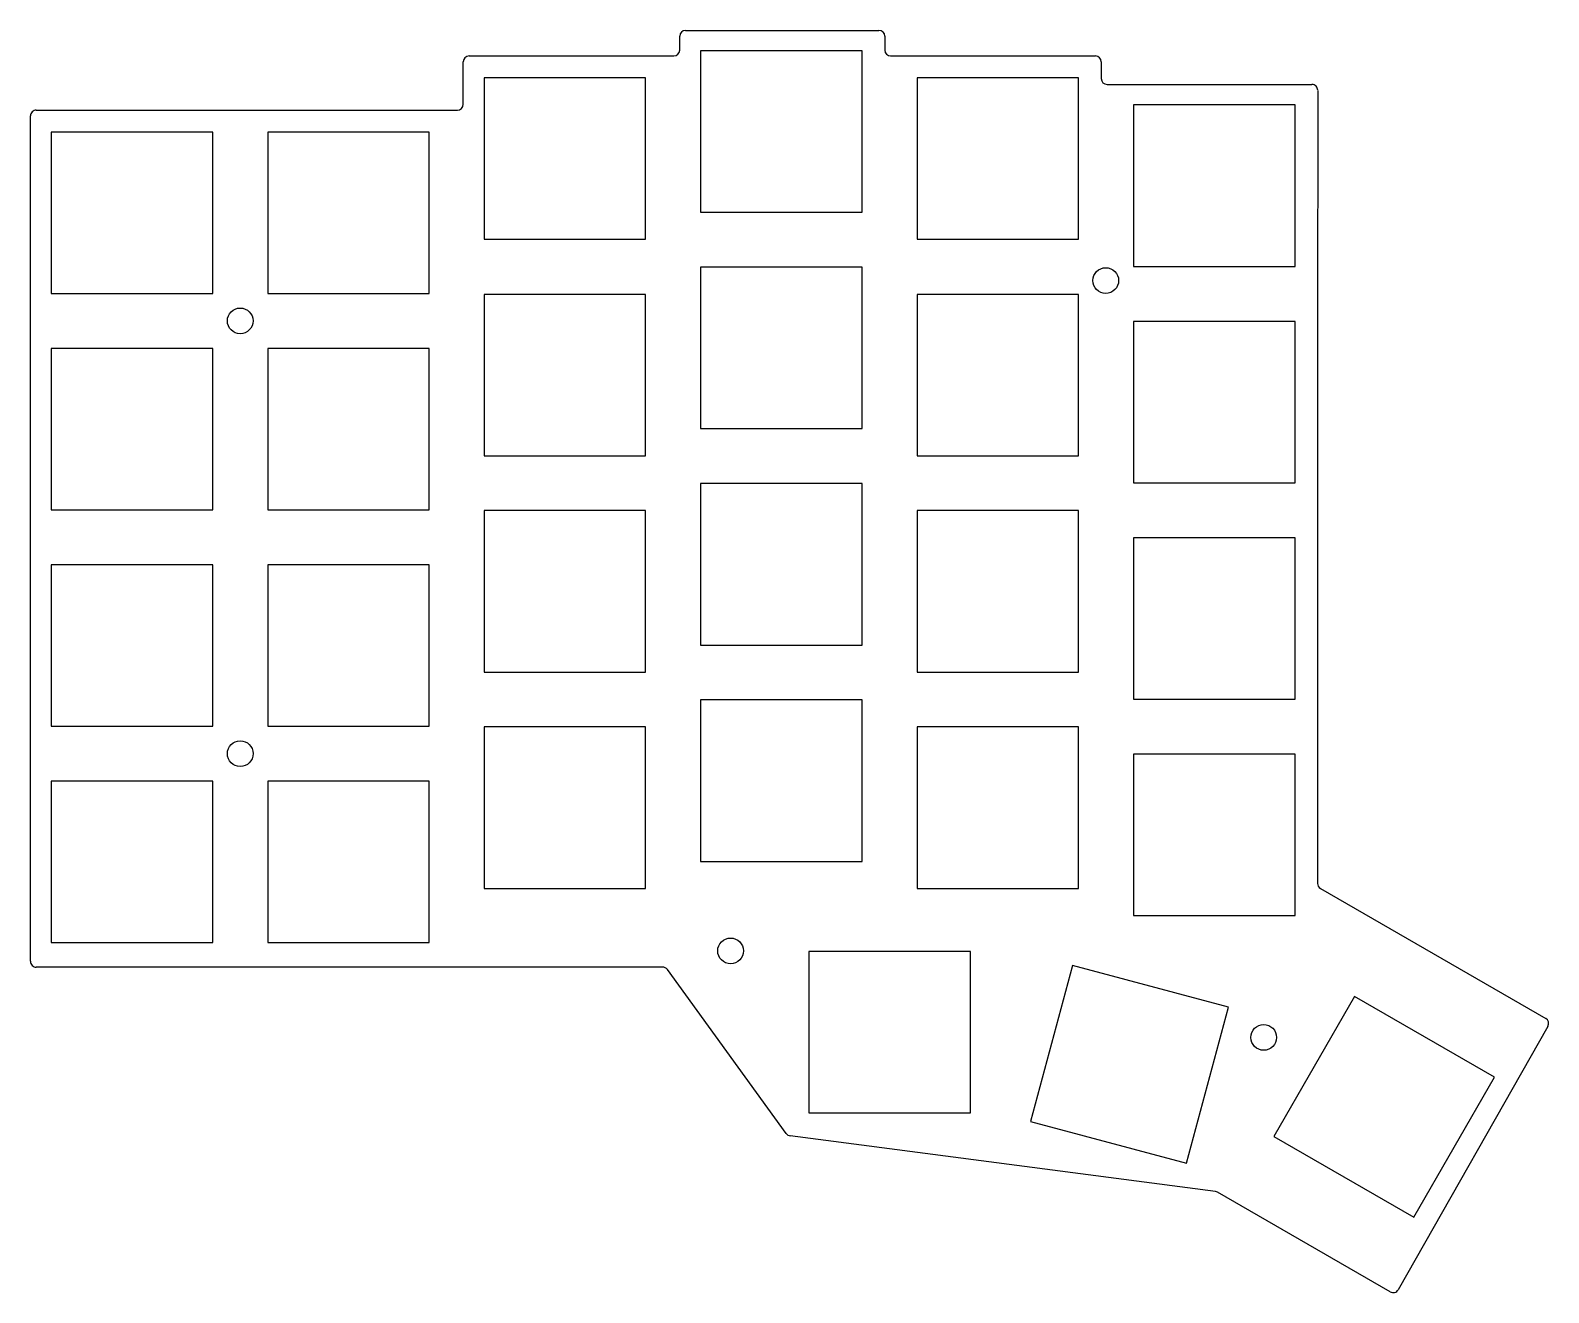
# Model space of a CAD drawing. Header units: millimetres. Extents: x 91 to 221, y -137 to -29.
import ezdxf

# ---------------------------------------------------------------- set-up
doc = ezdxf.new("R2010")
doc.units = ezdxf.units.MM

msp = doc.modelspace()

# ---------------------------------------------------------------- linework, layer by layer
for p, q in [((146.81, -30.6), (146.81, -29.41)), ((147.31, -28.91), (163.84, -28.91)), ((164.34, -29.41), (164.34, -30.6)), ((128.81, -31.1), (146.31, -31.1)), ((162.4, -30.66), (148.6, -30.66)), ((148.6, -30.66), (148.6, -44.46)), ((162.4, -44.46), (162.4, -30.66)), ((164.84, -31.1), (182.34, -31.1)), ((128.31, -35.23), (128.31, -31.6)), ((182.84, -31.6), (182.84, -33.03)), ((143.9, -32.98), (130.1, -32.98)), ((130.1, -32.98), (130.1, -46.77)), ((143.9, -46.77), (143.9, -32.98)), ((180.9, -32.98), (167.1, -32.98)), ((167.1, -32.98), (167.1, -46.77)), ((180.9, -46.77), (180.9, -32.98)), ((183.34, -33.53), (200.84, -33.53)), ((201.34, -34.04), (201.32, -54.23)), ((91.32, -108.5), (91.32, -36.23)), ((91.82, -35.73), (127.81, -35.73)), ((199.4, -35.29), (185.6, -35.29)), ((185.6, -35.29), (185.6, -49.09)), ((199.4, -49.09), (199.4, -35.29)), ((106.9, -37.6), (93.1, -37.6)), ((93.1, -37.6), (93.1, -51.4)), ((106.9, -51.4), (106.9, -37.6)), ((125.4, -37.6), (111.6, -37.6)), ((111.6, -37.6), (111.6, -51.4)), ((125.4, -51.4), (125.4, -37.6)), ((148.6, -44.46), (162.4, -44.46)), ((130.1, -46.77), (143.9, -46.77)), ((167.1, -46.77), (180.9, -46.77)), ((162.4, -49.16), (148.6, -49.16)), ((148.6, -49.16), (148.6, -62.96)), ((162.4, -62.96), (162.4, -49.16)), ((185.6, -49.09), (199.4, -49.09)), ((93.1, -51.4), (106.9, -51.4)), ((111.6, -51.4), (125.4, -51.4)), ((143.9, -51.48), (130.1, -51.48)), ((130.1, -51.48), (130.1, -65.28)), ((143.9, -65.28), (143.9, -51.48)), ((180.9, -51.48), (167.1, -51.48)), ((167.1, -51.48), (167.1, -65.28)), ((180.9, -65.28), (180.9, -51.48)), ((199.4, -53.79), (185.6, -53.79)), ((185.6, -53.79), (185.6, -67.59)), ((199.4, -67.59), (199.4, -53.79)), ((201.32, -54.23), (201.32, -101.84)), ((106.9, -56.1), (93.1, -56.1)), ((93.1, -56.1), (93.1, -69.9)), ((106.9, -69.9), (106.9, -56.1)), ((125.4, -56.1), (111.6, -56.1)), ((111.6, -56.1), (111.6, -69.9)), ((125.4, -69.9), (125.4, -56.1)), ((148.6, -62.96), (162.4, -62.96)), ((130.1, -65.28), (143.9, -65.28)), ((167.1, -65.28), (180.9, -65.28)), ((162.4, -67.66), (148.6, -67.66)), ((148.6, -67.66), (148.6, -81.46)), ((162.4, -81.46), (162.4, -67.66)), ((185.6, -67.59), (199.4, -67.59)), ((93.1, -69.9), (106.9, -69.9)), ((111.6, -69.9), (125.4, -69.9)), ((143.9, -69.97), (130.1, -69.97)), ((130.1, -69.97), (130.1, -83.78)), ((143.9, -83.78), (143.9, -69.97)), ((180.9, -69.97), (167.1, -69.97)), ((167.1, -69.97), (167.1, -83.78)), ((180.9, -83.78), (180.9, -69.97)), ((199.4, -72.29), (185.6, -72.29)), ((185.6, -72.29), (185.6, -86.09)), ((199.4, -86.09), (199.4, -72.29)), ((106.9, -74.6), (93.1, -74.6)), ((93.1, -74.6), (93.1, -88.4)), ((106.9, -88.4), (106.9, -74.6)), ((125.4, -74.6), (111.6, -74.6)), ((111.6, -74.6), (111.6, -88.4)), ((125.4, -88.4), (125.4, -74.6)), ((148.6, -81.46), (162.4, -81.46)), ((130.1, -83.78), (143.9, -83.78)), ((167.1, -83.78), (180.9, -83.78)), ((162.4, -86.16), (148.6, -86.16)), ((148.6, -86.16), (148.6, -99.96)), ((162.4, -99.96), (162.4, -86.16)), ((185.6, -86.09), (199.4, -86.09)), ((93.1, -88.4), (106.9, -88.4)), ((111.6, -88.4), (125.4, -88.4)), ((143.9, -88.47), (130.1, -88.47)), ((130.1, -88.47), (130.1, -102.28)), ((143.9, -102.28), (143.9, -88.47)), ((180.9, -88.47), (167.1, -88.47)), ((167.1, -88.47), (167.1, -102.28)), ((180.9, -102.28), (180.9, -88.47)), ((199.4, -90.79), (185.6, -90.79)), ((185.6, -90.79), (185.6, -104.59)), ((199.4, -104.59), (199.4, -90.79)), ((106.9, -93.1), (93.1, -93.1)), ((93.1, -93.1), (93.1, -106.9)), ((106.9, -106.9), (106.9, -93.1)), ((125.4, -93.1), (111.6, -93.1)), ((111.6, -93.1), (111.6, -106.9)), ((125.4, -106.9), (125.4, -93.1)), ((148.6, -99.96), (162.4, -99.96)), ((130.1, -102.28), (143.9, -102.28)), ((167.1, -102.28), (180.9, -102.28)), ((201.57, -102.27), (220.82, -113.39)), ((185.6, -104.59), (199.4, -104.59)), ((93.1, -106.9), (106.9, -106.9)), ((111.6, -106.9), (125.4, -106.9)), ((171.65, -107.66), (157.85, -107.66)), ((157.85, -107.66), (157.85, -121.46)), ((171.65, -121.46), (171.65, -107.66)), ((145.35, -109), (91.82, -109)), ((180.37, -108.86), (176.8, -122.19)), ((193.7, -112.43), (180.37, -108.86)), ((155.92, -123.23), (145.76, -109.2)), ((204.49, -111.52), (197.59, -123.47)), ((216.44, -118.42), (204.49, -111.52)), ((190.13, -125.76), (193.7, -112.43)), ((221.01, -114.07), (208.21, -136.58)), ((209.54, -130.37), (216.44, -118.42)), ((157.85, -121.46), (171.65, -121.46)), ((176.8, -122.19), (190.13, -125.76)), ((192.59, -128.18), (156.26, -123.43)), ((197.59, -123.47), (209.54, -130.37)), ((207.53, -136.76), (192.78, -128.25))]:
    msp.add_line(p, q)
for centre in [(183.22, -50.3), (109.25, -53.75), (109.25, -90.75), (151.16, -107.61), (196.72, -115.01)]:
    msp.add_circle(centre, 1.1)
for centre, start, end in [((147.31, -29.41), 90, 180), ((163.84, -29.41), 0, 90), ((128.81, -31.6), 90, 180), ((146.31, -30.6), 270, 0), ((164.84, -30.6), 180, 270), ((182.34, -31.6), 0, 90), ((183.34, -33.03), 180, 269.9954), ((200.84, -34.03), 359.9308, 89.9954), ((91.82, -36.23), 90.0015, 180.0016), ((127.81, -35.23), 270.0015, 0), ((201.82, -54.23), 179.9308, 180), ((201.82, -101.84), 180, 240), ((91.82, -108.5), 180.0016, 270.0026), ((145.35, -109.5), 35.9261, 90.0026), ((220.57, -113.82), 330.388, 60), ((156.32, -122.93), 215.9261, 262.5411), ((192.53, -128.68), 60, 82.5411), ((207.78, -136.33), 240, 330.388)]:
    msp.add_arc(centre, 0.5, start, end)

doc.saveas('drawing.dxf')
